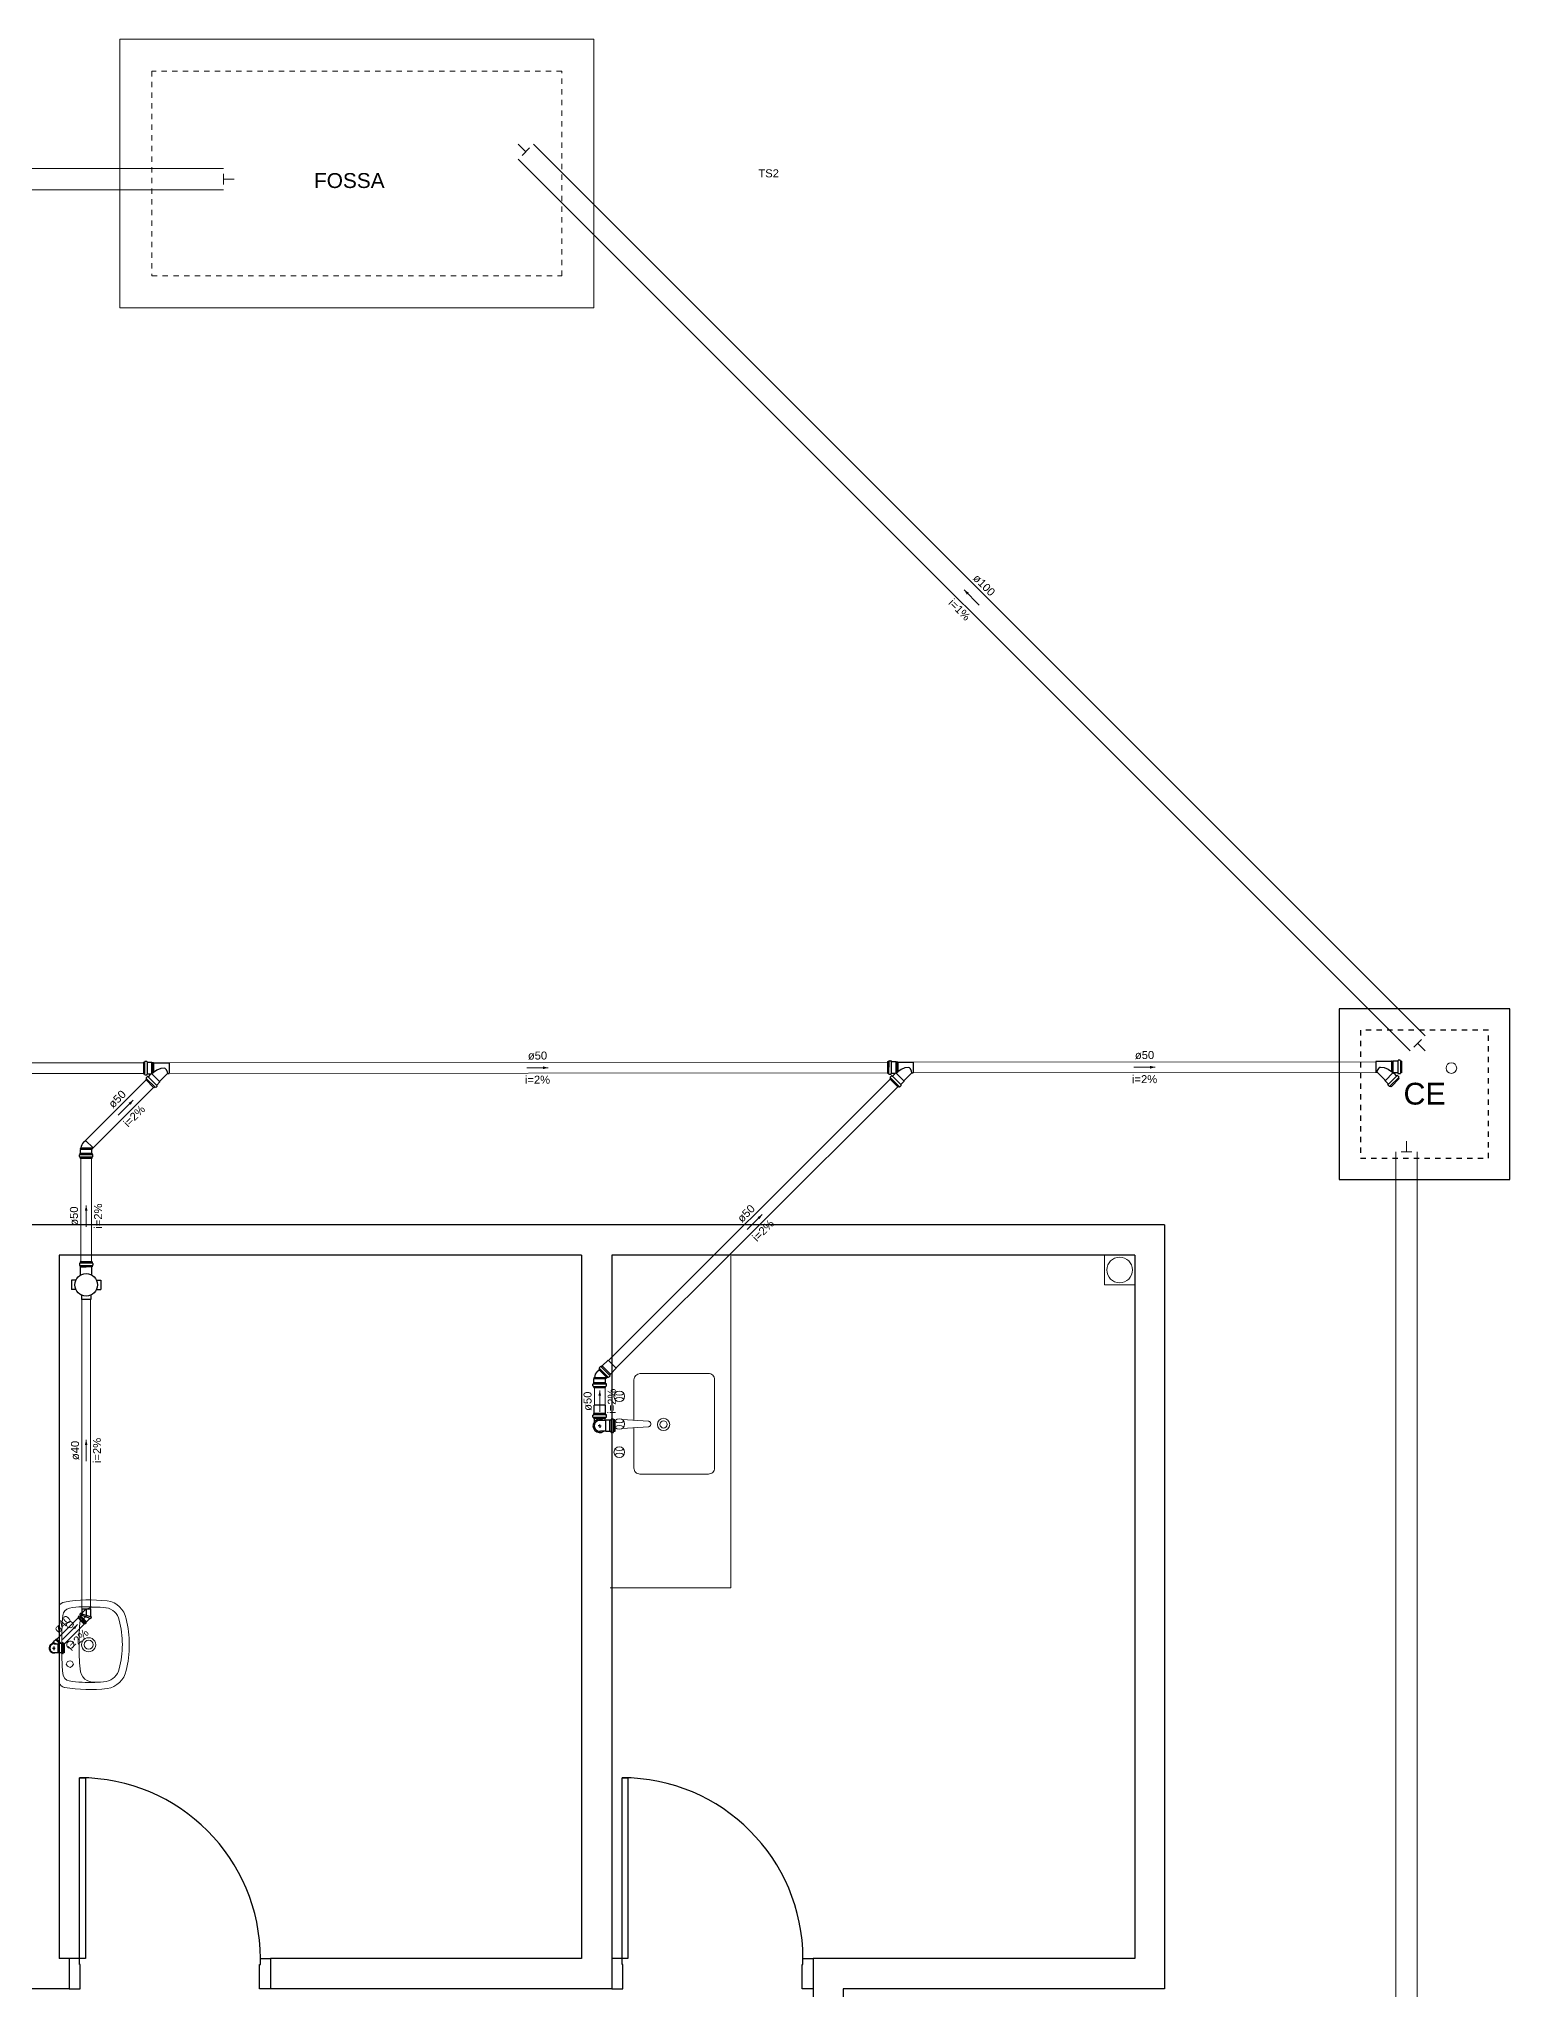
# Model space of a CAD drawing. Header units: millimetres. Extents: x 270 to 744, y -31 to 127.
# Drawn here: x 391.75 to 419.32, y 32.29 to 68.87 of the extents above; entities that cross this region are included whole.
import ezdxf

# ---------------------------------------------------------------- set-up
doc = ezdxf.new("R2010")
doc.units = ezdxf.units.MM
doc.header["$LTSCALE"] = 0.01
doc.header["$MEASUREMENT"] = 0
doc.linetypes.add('Dashed', pattern=[0.75, 0.5, -0.25])
doc.linetypes.add('DOT2', pattern=[3.175, 0, -3.175])
for name, color, linetype, lineweight in [('at_Entity', 7, 'Continuous', 9), ('Textos', 7, 'Continuous', 5), ('TQ-Condutos', 3, 'Continuous', 5), ('TQ-Conexões', 9, 'Continuous', 5), ('TQ-Sentido conduto', 9, 'Continuous', 5), ('TQ-Textos conduto', 7, 'Continuous', 5)]:
    doc.layers.add(name, color=color, linetype=linetype, lineweight=lineweight)
for name, color, linetype in [('PAREDES', 8, 'Continuous'), ('PORTAS', 8, 'Continuous'), ('Simbolos', 5, 'Continuous'), ('Simbolos_int', 2, 'Continuous')]:
    doc.layers.add(name, color=color, linetype=linetype)
doc.styles.add('Arial', font='arial.ttf')

msp = doc.modelspace()

# ---------------------------------------------------------------- hatches: boundary and pattern name
at = {"layer": 'TQ-Sentido conduto', "linetype": 'Continuous'}
for points in [[(409.087, 58.537), (409.137, 58.451), (409.174, 58.487)], [(401.291, 49.579), (401.195, 49.605), (401.194, 49.553)], [(412.669, 49.589), (412.572, 49.615), (412.572, 49.563)], [(393.516, 48.972), (393.43, 48.922), (393.466, 48.885)], [(392.632, 46.998), (392.607, 46.901), (392.658, 46.901)], [(405.303, 46.828), (405.216, 46.778), (405.253, 46.741)], [(402.258, 43.527), (402.232, 43.43), (402.284, 43.43)], [(392.632, 42.604), (392.607, 42.507), (392.658, 42.507)], [(392.473, 39.14), (392.387, 39.09), (392.423, 39.054)]]:
    msp.add_hatch(color=256, dxfattribs=at).paths.add_polyline_path(points)

# ---------------------------------------------------------------- linework, layer by layer
at = {"layer": 'at_Entity'}
for p, q in [((404.717, 39.827), (404.717, 46.045)), ((412.843, 38.906), (412.843, 40.038)), ((402.452, 39.827), (404.717, 39.827)), ((392.124, 38.766), (392.124, 39.492)), ((392.124, 38.527), (392.124, 39.237)), ((392.284, 39.181), (392.26, 39.141)), ((392.26, 39.141), (392.284, 39.093)), ((392.332, 39.205), (392.284, 39.181)), ((392.371, 39.181), (392.332, 39.205)), ((392.395, 39.141), (392.371, 39.181)), ((392.371, 39.093), (392.395, 39.141)), ((392.284, 39.093), (392.332, 39.077)), ((392.332, 39.077), (392.371, 39.093)), ((392.124, 38.048), (392.124, 38.766)), ((392.284, 38.447), (392.26, 38.399)), ((392.332, 38.463), (392.284, 38.447)), ((392.371, 38.447), (392.332, 38.463)), ((392.395, 38.399), (392.371, 38.447)), ((392.26, 38.399), (392.284, 38.359)), ((392.284, 38.359), (392.332, 38.335)), ((392.332, 38.335), (392.371, 38.359)), ((392.371, 38.359), (392.395, 38.399))]:
    msp.add_line(p, q, dxfattribs=at)
at = {"layer": 'at_Entity', "color": 7}
for p, q in [((402.899, 42.968), (402.899, 43.734)), ((404.296, 43.846), (403.011, 43.846)), ((404.407, 42.074), (404.407, 43.734)), ((402.678, 42.984), (403.17, 42.952)), ((402.678, 42.816), (403.17, 42.848)), ((402.899, 42.074), (402.899, 42.832)), ((404.296, 41.962), (403.011, 41.962))]:
    msp.add_line(p, q, dxfattribs=at)
at = {"layer": 'at_Entity'}
msp.add_lwpolyline([(411.718, 46.067), (412.285, 46.067), (412.285, 45.509), (411.718, 45.509)], close=True, dxfattribs=at)
msp.add_circle((412.001, 45.788), 0.24, dxfattribs=at)
at = {"layer": 'at_Entity', "color": 7}
for centre, radius, start, end in [((403.015, 43.73), 0.116, 90.0055, 180), ((404.298, 43.737), 0.109, 358.5159, 91.4841), ((402.624, 43.419), 0.0997, 90, 180), ((402.624, 43.419), 0.0997, 180, 270), ((402.624, 43.57), 0.132, 228.6915, 311.3085), ((402.624, 43.267), 0.132, 48.8837, 131.1163), ((402.624, 43.419), 0.0997, 0, 90), ((402.624, 43.419), 0.0997, 270, 0), ((402.624, 42.9), 0.0997, 90, 180), ((402.624, 42.9), 0.0997, 180, 270), ((402.624, 43.052), 0.132, 229.5318, 310.4682), ((402.624, 42.74), 0.132, 51.4273, 128.5727), ((402.624, 42.9), 0.0997, 0, 90), ((402.624, 42.9), 0.0997, 270, 0), ((403.166, 42.9), 0.0519, 30.7215, 90.7361), ((403.166, 42.9), 0.0519, 270.6922, 330.7066), ((403.166, 42.9), 0.0519, 330.7069, 30.7211), ((403.454, 42.892), 0.116, 90, 180), ((403.454, 42.892), 0.116, 180, 270), ((403.454, 42.892), 0.0678, 90, 180), ((403.454, 42.892), 0.0678, 180, 270), ((403.454, 42.892), 0.116, 0, 90), ((403.454, 42.892), 0.0678, 0, 90), ((403.454, 42.892), 0.0678, 270, 0), ((403.454, 42.892), 0.116, 270, 0), ((402.624, 42.373), 0.0997, 90, 180), ((402.624, 42.533), 0.132, 228.7903, 311.2097), ((402.624, 42.373), 0.0997, 0, 90), ((402.624, 42.373), 0.0997, 180, 270), ((402.624, 42.222), 0.132, 48.9936, 131.0064), ((402.624, 42.373), 0.0997, 270, 0), ((403.008, 42.071), 0.109, 178.5159, 271.4841), ((404.298, 42.071), 0.109, 268.5159, 1.4841)]:
    msp.add_arc(centre, radius, start, end, dxfattribs=at)
at = {"layer": 'at_Entity'}
for centre, radius, start, end in [((392.252, 39.42), 0.145, 101.4307, 152.1327), ((392.703, 36.765), 2.838, 83.4235, 99.7209), ((392.972, 39.171), 0.417, 10.4075, 82.2804), ((399.254, 38.762), 7.081, 175.5856, 180), ((392.345, 39.299), 0.151, 99.6072, 176.886), ((392.621, 37.777), 1.698, 84.2028, 100.218), ((397.597, 38.762), 5.098, 174.9049, 179.9792), ((392.757, 39.228), 0.238, 129.2453, 183.2268), ((392.777, 39.172), 0.294, 87.1606, 125.3475), ((392.833, 38.265), 1.202, 81.8304, 92.0054), ((392.961, 39.163), 0.295, 11.6163, 81.5806), ((391.155, 38.716), 2.157, 1.3034, 13.5421), ((391.651, 38.803), 1.787, 358.6585, 14.3632), ((392.336, 38.762), 0.0677, 119.9602, 180), ((392.336, 38.762), 0.0678, 60.0128, 119.9872), ((392.336, 38.762), 0.0678, 359.9633, 59.9809), ((392.679, 38.762), 0.132, 120.0071, 180), ((392.679, 38.762), 0.0837, 90, 179.9903), ((392.679, 38.762), 0.132, 60.0032, 119.9968), ((392.679, 38.762), 0.0837, 0, 90), ((392.679, 38.762), 0.132, 0.0007, 60.0032), ((398.638, 38.738), 6.466, 179.7897, 184.6247), ((392.336, 38.762), 0.0678, 179.9633, 239.9809), ((392.336, 38.762), 0.0678, 240.0128, 299.9872), ((392.336, 38.762), 0.0677, 299.9602, 0), ((398.057, 38.774), 5.558, 180.0609, 184.8104), ((392.679, 38.762), 0.132, 180.0007, 240.0032), ((392.679, 38.762), 0.0837, 180, 270), ((392.679, 38.762), 0.132, 240.0032, 299.9968), ((392.679, 38.762), 0.0837, 270, 0), ((392.679, 38.762), 0.132, 300.0071, 0), ((391.139, 38.818), 2.173, 346.4962, 358.6476), ((391.654, 38.721), 1.785, 345.5781, 1.302), ((392.292, 38.145), 0.197, 211.07, 249.4583), ((392.338, 38.228), 0.145, 184.3873, 261.2442), ((392.687, 40.367), 2.313, 260.7585, 272.6769), ((392.77, 38.31), 0.251, 180.5513, 229.6562), ((392.78, 38.327), 0.27, 230.4003, 273.3975), ((392.833, 39.229), 1.172, 268.1735, 278.6779), ((392.939, 38.381), 0.319, 282.7191, 347.0539), ((392.95, 38.375), 0.443, 280.0557, 347.486), ((392.702, 40.762), 2.841, 260.3071, 276.5866)]:
    msp.add_arc(centre, radius, start, end, dxfattribs=at)
at = {"layer": 'PAREDES'}
for p, q in [((412.843, 46.633), (352.186, 46.633)), ((412.843, 46.633), (412.843, 32.31)), ((401.917, 46.067), (392.124, 46.067)), ((392.124, 46.067), (392.124, 32.877)), ((401.917, 46.067), (401.917, 32.877)), ((412.285, 46.067), (402.484, 46.067)), ((402.484, 46.067), (402.484, 32.31)), ((412.285, 46.067), (412.285, 32.877)), ((392.316, 32.877), (392.124, 32.877)), ((401.917, 32.877), (396.09, 32.877)), ((412.285, 32.877), (406.256, 32.877)), ((406.256, 32.877), (406.256, 24.774)), ((392.316, 32.31), (385.72, 32.31)), ((402.484, 32.31), (396.09, 32.31)), ((412.843, 32.31), (406.822, 32.31)), ((406.822, 32.31), (406.822, 24.774))]:
    msp.add_line(p, q, dxfattribs=at)
at = {"layer": 'PORTAS'}
for points in [[(392.619, 32.877), (392.507, 32.877), (392.507, 36.268), (392.619, 36.268), (392.619, 32.877)], [(402.787, 32.877), (402.675, 32.877), (402.675, 36.268), (402.787, 36.268), (402.787, 32.877)], [(392.316, 32.877), (392.316, 32.31), (392.523, 32.31), (392.523, 32.765), (392.507, 32.765), (392.507, 32.877), (392.316, 32.877)], [(396.09, 32.877), (396.09, 32.31), (395.882, 32.31), (395.882, 32.765), (395.898, 32.765), (395.898, 32.877), (396.09, 32.877)], [(402.484, 32.877), (402.484, 32.31), (402.691, 32.31), (402.691, 32.765), (402.675, 32.765), (402.675, 32.877), (402.484, 32.877)], [(406.258, 32.877), (406.258, 32.31), (406.05, 32.31), (406.05, 32.765), (406.066, 32.765), (406.066, 32.877), (406.258, 32.877)]]:
    msp.add_lwpolyline(points, dxfattribs=at)
for centre in [(392.507, 32.877), (402.675, 32.877)]:
    msp.add_arc(centre, 3.391, 0, 90, dxfattribs=at)
at = {"layer": 'Simbolos'}
for p, q in [((393.704, 49.682), (393.704, 49.463)), ((393.704, 49.682), (393.722, 49.682)), ((393.704, 49.463), (393.722, 49.463)), ((393.729, 49.697), (393.726, 49.685)), ((393.729, 49.449), (393.726, 49.461)), ((393.733, 49.7), (393.768, 49.7)), ((393.733, 49.446), (393.768, 49.446)), ((393.755, 49.392), (393.78, 49.416)), ((393.755, 49.387), (393.761, 49.376)), ((393.772, 49.696), (393.773, 49.686)), ((393.772, 49.449), (393.773, 49.46)), ((393.777, 49.682), (393.795, 49.682)), ((393.777, 49.463), (393.795, 49.463)), ((393.785, 49.417), (393.793, 49.41)), ((393.795, 49.682), (393.796, 49.681)), ((393.795, 49.463), (393.796, 49.464)), ((393.796, 49.681), (393.863, 49.681)), ((393.796, 49.464), (393.843, 49.464)), ((393.799, 49.41), (393.846, 49.457)), ((393.863, 49.681), (393.871, 49.674)), ((393.871, 49.674), (393.881, 49.674)), ((393.881, 49.68), (393.893, 49.68)), ((393.881, 49.674), (393.881, 49.68)), ((393.894, 49.674), (393.893, 49.68)), ((393.894, 49.674), (394.186, 49.674)), ((394.014, 49.327), (394.157, 49.47)), ((394.161, 49.471), (394.186, 49.471)), ((394.186, 49.674), (394.186, 49.471)), ((407.652, 49.695), (407.652, 49.476)), ((407.652, 49.695), (407.669, 49.695)), ((407.652, 49.476), (407.669, 49.476)), ((407.677, 49.709), (407.673, 49.698)), ((407.676, 49.461), (407.673, 49.473)), ((407.68, 49.712), (407.715, 49.712)), ((407.68, 49.458), (407.715, 49.458)), ((407.695, 49.371), (407.707, 49.384)), ((407.702, 49.399), (407.708, 49.388)), ((407.703, 49.404), (407.727, 49.429)), ((407.719, 49.709), (407.72, 49.698)), ((407.719, 49.462), (407.72, 49.472)), ((407.724, 49.695), (407.743, 49.695)), ((407.724, 49.476), (407.743, 49.476)), ((407.733, 49.429), (407.741, 49.422)), ((407.743, 49.695), (407.744, 49.694)), ((407.743, 49.476), (407.744, 49.477)), ((407.744, 49.694), (407.811, 49.694)), ((407.744, 49.477), (407.791, 49.477)), ((407.746, 49.422), (407.794, 49.47)), ((407.811, 49.694), (407.818, 49.687)), ((407.818, 49.687), (407.829, 49.687)), ((407.829, 49.693), (407.841, 49.693)), ((407.829, 49.687), (407.829, 49.693)), ((407.841, 49.687), (407.841, 49.693)), ((407.841, 49.687), (408.134, 49.686)), ((407.962, 49.339), (408.104, 49.482)), ((408.108, 49.483), (408.134, 49.483)), ((408.134, 49.686), (408.134, 49.483)), ((417.096, 49.694), (416.803, 49.694)), ((416.803, 49.694), (416.803, 49.491)), ((416.829, 49.491), (416.803, 49.491)), ((416.975, 49.347), (416.833, 49.489)), ((417.108, 49.7), (417.096, 49.7)), ((417.096, 49.694), (417.096, 49.7)), ((417.109, 49.694), (417.108, 49.7)), ((417.119, 49.694), (417.109, 49.694)), ((417.126, 49.701), (417.119, 49.694)), ((417.193, 49.701), (417.126, 49.701)), ((417.191, 49.43), (417.143, 49.477)), ((417.193, 49.484), (417.146, 49.484)), ((417.194, 49.702), (417.193, 49.701)), ((417.194, 49.483), (417.193, 49.484)), ((417.213, 49.702), (417.194, 49.702)), ((417.213, 49.483), (417.194, 49.483)), ((417.204, 49.436), (417.196, 49.429)), ((417.234, 49.411), (417.21, 49.436)), ((417.218, 49.716), (417.217, 49.706)), ((417.218, 49.469), (417.217, 49.479)), ((417.257, 49.72), (417.222, 49.72)), ((417.257, 49.465), (417.222, 49.465)), ((417.235, 49.406), (417.229, 49.396)), ((417.242, 49.379), (417.23, 49.391)), ((417.261, 49.717), (417.264, 49.705)), ((417.261, 49.468), (417.264, 49.48)), ((417.285, 49.702), (417.268, 49.702)), ((417.285, 49.483), (417.268, 49.483)), ((417.285, 49.702), (417.285, 49.483)), ((393.748, 49.359), (393.76, 49.371)), ((393.748, 49.359), (393.902, 49.204)), ((393.902, 49.204), (393.915, 49.217)), ((393.93, 49.211), (393.92, 49.217)), ((393.935, 49.212), (393.96, 49.236)), ((393.96, 49.242), (393.953, 49.25)), ((393.954, 49.255), (394.014, 49.316)), ((394.014, 49.316), (394.014, 49.327)), ((407.695, 49.371), (407.85, 49.216)), ((407.85, 49.216), (407.862, 49.229)), ((407.877, 49.223), (407.867, 49.229)), ((407.882, 49.224), (407.907, 49.249)), ((407.901, 49.267), (407.962, 49.328)), ((407.907, 49.254), (407.901, 49.262)), ((407.962, 49.328), (407.962, 49.339)), ((416.975, 49.336), (416.975, 49.347)), ((417.036, 49.275), (416.975, 49.336)), ((417.029, 49.261), (417.036, 49.27)), ((417.054, 49.231), (417.03, 49.256)), ((417.059, 49.231), (417.07, 49.237)), ((417.087, 49.224), (417.075, 49.236)), ((417.242, 49.379), (417.087, 49.224)), ((392.505, 47.914), (392.505, 47.949)), ((392.509, 47.953), (392.519, 47.954)), ((392.523, 47.958), (392.523, 47.977)), ((392.523, 47.977), (392.524, 47.977)), ((392.524, 48.045), (392.531, 48.052)), ((392.524, 47.977), (392.524, 48.045)), ((392.531, 48.075), (392.525, 48.074)), ((392.525, 48.063), (392.525, 48.074)), ((392.531, 48.062), (392.525, 48.063)), ((392.531, 48.052), (392.531, 48.062)), ((392.584, 48.183), (392.619, 48.218)), ((392.74, 48.052), (392.762, 48.075)), ((392.741, 48.045), (392.74, 48.046)), ((392.741, 47.977), (392.741, 48.045)), ((392.742, 47.977), (392.741, 47.977)), ((392.742, 47.958), (392.742, 47.977)), ((392.756, 47.953), (392.745, 47.954)), ((392.76, 47.914), (392.76, 47.949)), ((392.508, 47.91), (392.52, 47.907)), ((392.523, 47.886), (392.523, 47.903)), ((392.523, 47.886), (392.742, 47.886)), ((392.742, 47.886), (392.742, 47.903)), ((392.757, 47.91), (392.745, 47.907)), ((392.505, 45.911), (392.505, 45.876)), ((392.508, 45.915), (392.52, 45.918)), ((392.509, 45.872), (392.519, 45.871)), ((392.742, 45.939), (392.523, 45.939)), ((392.523, 45.939), (392.523, 45.922)), ((392.523, 45.867), (392.523, 45.849)), ((392.523, 45.849), (392.524, 45.848)), ((392.524, 45.689), (392.524, 45.848)), ((392.742, 45.849), (392.741, 45.848)), ((392.741, 45.689), (392.741, 45.848)), ((392.742, 45.939), (392.742, 45.922)), ((392.742, 45.867), (392.742, 45.849)), ((392.757, 45.915), (392.745, 45.918)), ((392.756, 45.872), (392.745, 45.871)), ((392.76, 45.911), (392.76, 45.876)), ((392.357, 45.595), (392.357, 45.421)), ((392.436, 45.595), (392.357, 45.595)), ((392.436, 45.421), (392.357, 45.421)), ((392.829, 45.595), (392.908, 45.595)), ((392.829, 45.421), (392.908, 45.421)), ((392.908, 45.595), (392.908, 45.421)), ((392.545, 45.312), (392.545, 45.233)), ((392.72, 45.233), (392.545, 45.233)), ((392.72, 45.312), (392.72, 45.233)), ((402.209, 43.882), (402.244, 43.918)), ((402.239, 43.923), (402.251, 43.936)), ((402.393, 43.769), (402.239, 43.923)), ((402.245, 43.951), (402.252, 43.94)), ((402.246, 43.956), (402.271, 43.981)), ((402.276, 43.981), (402.284, 43.974)), ((402.29, 43.974), (402.303, 43.988)), ((402.303, 43.988), (402.304, 43.988)), ((402.304, 43.988), (402.415, 44.098)), ((402.458, 43.834), (402.568, 43.944)), ((402.131, 43.614), (402.131, 43.649)), ((402.134, 43.653), (402.145, 43.654)), ((402.134, 43.61), (402.145, 43.607)), ((402.148, 43.676), (402.149, 43.677)), ((402.148, 43.658), (402.148, 43.676)), ((402.148, 43.585), (402.148, 43.603)), ((402.148, 43.585), (402.367, 43.585)), ((402.149, 43.744), (402.156, 43.751)), ((402.149, 43.677), (402.149, 43.744)), ((402.156, 43.775), (402.15, 43.774)), ((402.15, 43.762), (402.15, 43.774)), ((402.156, 43.762), (402.15, 43.762)), ((402.156, 43.751), (402.156, 43.762)), ((402.365, 43.752), (402.388, 43.774)), ((402.366, 43.744), (402.365, 43.746)), ((402.366, 43.677), (402.366, 43.744)), ((402.367, 43.676), (402.366, 43.677)), ((402.367, 43.658), (402.367, 43.676)), ((402.367, 43.585), (402.367, 43.603)), ((402.382, 43.61), (402.37, 43.607)), ((402.381, 43.653), (402.371, 43.654)), ((402.385, 43.614), (402.385, 43.649)), ((402.393, 43.769), (402.406, 43.781)), ((402.421, 43.775), (402.41, 43.781)), ((402.426, 43.776), (402.451, 43.801)), ((402.444, 43.82), (402.458, 43.833)), ((402.451, 43.806), (402.444, 43.814)), ((402.458, 43.833), (402.458, 43.834)), ((402.15, 43.095), (402.15, 43.251)), ((402.367, 43.095), (402.367, 43.251)), ((402.131, 43.031), (402.131, 43.066)), ((402.134, 43.027), (402.146, 43.024)), ((402.135, 43.07), (402.145, 43.071)), ((402.149, 43.094), (402.15, 43.095)), ((402.149, 43.075), (402.149, 43.094)), ((402.149, 43.003), (402.149, 43.02)), ((402.368, 43.003), (402.149, 43.003)), ((402.157, 42.943), (402.157, 43.003)), ((402.372, 42.967), (402.271, 42.967)), ((402.36, 42.967), (402.36, 43.003)), ((402.368, 43.094), (402.367, 43.095)), ((402.368, 43.075), (402.368, 43.094)), ((402.368, 43.003), (402.368, 43.021)), ((402.382, 43.071), (402.371, 43.071)), ((402.383, 43.028), (402.371, 43.024)), ((402.379, 42.975), (402.372, 42.967)), ((402.447, 42.975), (402.379, 42.975)), ((402.386, 43.032), (402.385, 43.067)), ((402.466, 42.975), (402.447, 42.975)), ((402.447, 42.975), (402.447, 42.975)), ((402.471, 42.99), (402.47, 42.979)), ((402.51, 42.993), (402.475, 42.993)), ((402.514, 42.99), (402.517, 42.978)), ((402.538, 42.976), (402.521, 42.976)), ((402.538, 42.976), (402.539, 42.757)), ((402.372, 42.765), (402.271, 42.765)), ((402.38, 42.757), (402.372, 42.765)), ((402.447, 42.757), (402.38, 42.757)), ((402.448, 42.757), (402.447, 42.757)), ((402.466, 42.757), (402.448, 42.757)), ((402.471, 42.743), (402.47, 42.753)), ((402.51, 42.739), (402.475, 42.739)), ((402.514, 42.742), (402.517, 42.754)), ((402.539, 42.757), (402.521, 42.757)), ((392.493, 39.275), (392.482, 39.263)), ((392.596, 39.149), (392.482, 39.263)), ((392.501, 39.301), (392.484, 39.284)), ((392.484, 39.284), (392.617, 39.151)), ((392.634, 39.168), (392.501, 39.301)), ((392.525, 39.306), (392.51, 39.292)), ((392.517, 39.322), (392.526, 39.351)), ((392.543, 39.314), (392.517, 39.322)), ((392.521, 39.303), (392.635, 39.188)), ((392.525, 39.306), (392.639, 39.192)), ((392.552, 39.343), (392.526, 39.351)), ((392.543, 39.314), (392.718, 39.256)), ((392.552, 39.437), (392.712, 39.437)), ((392.552, 39.437), (392.552, 39.343)), ((392.552, 39.343), (392.728, 39.285)), ((392.608, 39.16), (392.596, 39.149)), ((392.617, 39.151), (392.634, 39.168)), ((392.707, 39.26), (392.624, 39.177)), ((392.712, 39.437), (392.712, 39.29)), ((392.728, 39.285), (392.718, 39.256)), ((392.001, 38.784), (392.023, 38.807)), ((392.066, 38.856), (392.023, 38.814)), ((392.023, 38.814), (392.023, 38.807)), ((392.031, 38.781), (392.07, 38.781)), ((392.077, 38.873), (392.066, 38.862)), ((392.066, 38.862), (392.066, 38.856)), ((392.07, 38.781), (392.107, 38.781)), ((392.077, 38.873), (392.164, 38.787)), ((392.113, 38.787), (392.107, 38.781)), ((392.17, 38.787), (392.113, 38.787)), ((392.174, 38.795), (392.174, 38.79)), ((392.197, 38.799), (392.178, 38.799)), ((392.201, 38.796), (392.203, 38.79)), ((392.219, 38.787), (392.207, 38.787)), ((392.219, 38.787), (392.219, 38.61)), ((392.031, 38.616), (392.07, 38.616)), ((392.07, 38.616), (392.107, 38.616)), ((392.113, 38.61), (392.107, 38.616)), ((392.17, 38.61), (392.113, 38.61)), ((392.174, 38.602), (392.174, 38.607)), ((392.197, 38.598), (392.178, 38.598)), ((392.201, 38.601), (392.203, 38.607)), ((392.219, 38.61), (392.207, 38.61))]:
    msp.add_line(p, q, dxfattribs=at)
at = {"layer": 'Simbolos', "linetype": 'Continuous'}
msp.add_lwpolyline([(416.116, 47.484), (419.316, 47.484), (419.316, 50.684), (416.116, 50.684), (416.116, 47.484), (416.116, 47.484)], dxfattribs=at)
at = {"layer": 'Simbolos'}
msp.add_circle((392.632, 45.508), 0.211, dxfattribs=at)
for centre, radius, start, end in [((393.722, 49.686), 0.004, 270, 345), ((393.722, 49.459), 0.004, 15, 90), ((393.733, 49.696), 0.004, 90, 165), ((393.733, 49.45), 0.004, 195, 270), ((393.758, 49.389), 0.004, 135, 210), ((393.768, 49.696), 0.004, 5, 90), ((393.768, 49.45), 0.004, 270, 355), ((393.777, 49.686), 0.004, 185, 270), ((393.777, 49.459), 0.004, 90, 175), ((393.783, 49.413), 0.004, 50, 135), ((393.796, 49.413), 0.004, 230, 315), ((393.843, 49.46), 0.004, 315, 90), ((394.161, 49.465), 0.006, 90, 135), ((407.669, 49.699), 0.004, 269.9505, 344.9505), ((407.669, 49.472), 0.004, 14.9505, 89.9505), ((407.68, 49.462), 0.004, 194.9505, 269.9505), ((407.68, 49.708), 0.004, 89.9505, 164.9505), ((407.705, 49.401), 0.004, 134.9505, 209.9505), ((407.705, 49.386), 0.004, 314.9505, 29.9505), ((407.715, 49.708), 0.004, 4.9505, 89.9505), ((407.715, 49.462), 0.004, 269.9505, 354.9505), ((407.724, 49.699), 0.004, 184.9505, 269.9505), ((407.724, 49.472), 0.004, 89.9505, 174.9505), ((407.73, 49.426), 0.004, 49.9505, 134.9505), ((407.743, 49.425), 0.004, 229.9505, 314.9505), ((407.791, 49.473), 0.004, 314.9505, 89.9505), ((408.108, 49.477), 0.006, 89.9505, 134.9505), ((416.829, 49.485), 0.006, 45, 90), ((417.146, 49.48), 0.004, 90, 225), ((417.194, 49.432), 0.004, 225, 310), ((417.207, 49.433), 0.004, 45, 130), ((417.213, 49.706), 0.004, 270, 355), ((417.213, 49.479), 0.004, 5, 90), ((417.222, 49.716), 0.004, 90, 175), ((417.222, 49.469), 0.004, 185, 270), ((417.232, 49.394), 0.004, 150, 225), ((417.232, 49.408), 0.004, 330, 45), ((417.257, 49.716), 0.004, 15, 90), ((417.257, 49.469), 0.004, 270, 345), ((417.268, 49.706), 0.004, 195, 270), ((417.268, 49.479), 0.004, 90, 165), ((393.757, 49.374), 0.004, 315, 30), ((393.918, 49.214), 0.004, 60, 135), ((393.932, 49.214), 0.004, 240, 315), ((393.956, 49.252), 0.004, 135, 220), ((393.957, 49.239), 0.004, 315, 40), ((407.865, 49.226), 0.004, 59.9505, 134.9505), ((407.879, 49.227), 0.004, 239.9505, 314.9505), ((407.904, 49.265), 0.004, 134.9505, 219.9505), ((407.904, 49.251), 0.004, 314.9505, 39.9505), ((417.033, 49.259), 0.004, 140, 225), ((417.033, 49.272), 0.004, 320, 45), ((417.057, 49.234), 0.004, 225, 300), ((417.072, 49.233), 0.004, 45, 120), ((392.509, 47.949), 0.004, 95, 180), ((392.519, 47.958), 0.004, 275, 0), ((392.719, 48.05), 0.189, 135.444, 172.3977), ((392.742, 48.049), 0.004, 135, 225), ((392.746, 47.958), 0.004, 180, 265), ((392.756, 47.949), 0.004, 0, 85), ((392.509, 47.914), 0.004, 180, 255), ((392.519, 47.903), 0.004, 0, 75), ((392.746, 47.903), 0.004, 105, 180), ((392.756, 47.914), 0.004, 285, 0), ((392.509, 45.911), 0.004, 105, 180), ((392.509, 45.876), 0.004, 180, 265), ((392.519, 45.867), 0.004, 0, 85), ((392.519, 45.922), 0.004, 285, 0), ((392.746, 45.922), 0.004, 180, 255), ((392.746, 45.867), 0.004, 95, 180), ((392.756, 45.876), 0.004, 275, 0), ((392.756, 45.911), 0.004, 0, 75), ((392.436, 45.601), 0.006, 270, 334.59), ((392.436, 45.415), 0.006, 25.41, 90), ((392.829, 45.601), 0.006, 205.41, 270), ((392.829, 45.415), 0.006, 90, 154.5897), ((392.539, 45.312), 0.006, 0, 64.59), ((392.726, 45.312), 0.006, 115.4103, 180), ((402.249, 43.953), 0.004, 134.9505, 209.9505), ((402.248, 43.938), 0.004, 314.9505, 29.9505), ((402.274, 43.978), 0.004, 49.9505, 134.9505), ((402.287, 43.977), 0.004, 229.9505, 314.9505), ((402.135, 43.649), 0.004, 95.0495, 180.0495), ((402.135, 43.614), 0.004, 180.0495, 255.0495), ((402.144, 43.658), 0.004, 275.0495, 0.0495), ((402.144, 43.603), 0.004, 0.0495, 75.0495), ((402.344, 43.75), 0.189, 135.4935, 172.4472), ((402.368, 43.749), 0.004, 135.0495, 225.0495), ((402.371, 43.658), 0.004, 180.0495, 265.0495), ((402.371, 43.603), 0.004, 105.0495, 180.0495), ((402.381, 43.649), 0.004, 0.0495, 85.0495), ((402.381, 43.614), 0.004, 285.0495, 0.0495), ((402.408, 43.778), 0.004, 59.9505, 134.9505), ((402.423, 43.779), 0.004, 239.9505, 314.9505), ((402.447, 43.817), 0.004, 134.9505, 219.9505), ((402.448, 43.804), 0.004, 314.9505, 39.9505), ((402.135, 43.066), 0.004, 95.0495, 180.0495), ((402.135, 43.031), 0.004, 180.0495, 255.0495), ((402.145, 43.075), 0.004, 275.0495, 0.0495), ((402.145, 43.02), 0.004, 0.0495, 75.0495), ((402.258, 42.866), 0.102, 82.8755, 277.2235), ((402.372, 43.075), 0.004, 180.0495, 265.0495), ((402.372, 43.021), 0.004, 105.0495, 180.0495), ((402.381, 43.067), 0.004, 0.0495, 85.0495), ((402.382, 43.032), 0.004, 285.0495, 0.0495), ((402.466, 42.979), 0.004, 270.0495, 355.0495), ((402.475, 42.989), 0.004, 90.0495, 175.0495), ((402.51, 42.989), 0.004, 15.0495, 90.0495), ((402.521, 42.98), 0.004, 195.0495, 270.0495), ((402.466, 42.753), 0.004, 5.0495, 90.0495), ((402.475, 42.743), 0.004, 185.0495, 270.0495), ((402.51, 42.743), 0.004, 270.0495, 345.0495), ((402.521, 42.753), 0.004, 90.0495, 165.0495), ((392.031, 38.698), 0.0823, 90, 270), ((392.17, 38.791), 0.004, 270, 355), ((392.178, 38.795), 0.004, 90, 175), ((392.197, 38.795), 0.004, 15, 90), ((392.207, 38.791), 0.004, 195, 270), ((392.17, 38.606), 0.004, 5, 90), ((392.178, 38.602), 0.004, 185, 270), ((392.197, 38.602), 0.004, 270, 345), ((392.207, 38.606), 0.004, 90, 165)]:
    msp.add_arc(centre, radius, start, end, dxfattribs=at)
at = {"layer": 'Simbolos_int'}
for p, q in [((393.725, 49.682), (393.725, 49.463)), ((393.773, 49.682), (393.773, 49.463)), ((393.796, 49.407), (393.951, 49.253)), ((394.014, 49.316), (393.862, 49.468)), ((393.863, 49.468), (393.863, 49.681)), ((393.881, 49.674), (393.881, 49.48)), ((393.881, 49.48), (393.894, 49.49)), ((393.894, 49.674), (393.894, 49.49)), ((407.673, 49.695), (407.672, 49.476)), ((407.71, 49.386), (407.864, 49.231)), ((407.721, 49.695), (407.72, 49.476)), ((407.744, 49.42), (407.898, 49.265)), ((407.962, 49.328), (407.81, 49.48)), ((407.811, 49.481), (407.811, 49.694)), ((407.829, 49.687), (407.828, 49.492)), ((407.828, 49.492), (407.841, 49.502)), ((407.841, 49.687), (407.841, 49.502)), ((416.975, 49.336), (417.127, 49.488)), ((417.193, 49.427), (417.039, 49.272)), ((417.227, 49.393), (417.073, 49.238)), ((417.096, 49.694), (417.096, 49.509)), ((417.109, 49.499), (417.096, 49.509)), ((417.109, 49.694), (417.109, 49.499)), ((417.126, 49.488), (417.126, 49.701)), ((417.217, 49.702), (417.217, 49.483)), ((417.265, 49.702), (417.265, 49.483)), ((393.762, 49.373), (393.917, 49.219)), ((392.523, 47.977), (392.742, 47.977)), ((392.523, 47.954), (392.742, 47.954)), ((392.531, 48.075), (392.762, 48.075)), ((392.531, 48.062), (392.75, 48.062)), ((392.531, 48.052), (392.74, 48.052)), ((392.762, 48.075), (392.619, 48.218)), ((392.523, 47.906), (392.742, 47.906)), ((392.523, 45.919), (392.742, 45.919)), ((392.523, 45.871), (392.742, 45.871)), ((392.524, 45.848), (392.632, 45.848)), ((392.741, 45.848), (392.632, 45.848)), ((402.388, 43.774), (402.244, 43.918)), ((402.408, 43.783), (402.253, 43.938)), ((402.442, 43.817), (402.287, 43.972)), ((402.458, 43.833), (402.303, 43.988)), ((402.568, 43.944), (402.415, 44.098)), ((402.148, 43.676), (402.367, 43.676)), ((402.148, 43.654), (402.367, 43.654)), ((402.148, 43.606), (402.367, 43.606)), ((402.156, 43.775), (402.387, 43.775)), ((402.156, 43.762), (402.375, 43.762)), ((402.156, 43.751), (402.365, 43.752)), ((402.367, 43.251), (402.15, 43.251)), ((402.368, 43.094), (402.149, 43.094)), ((402.368, 43.072), (402.149, 43.072)), ((402.368, 43.024), (402.149, 43.023)), ((402.36, 43.003), (402.157, 43.003)), ((402.258, 42.866), (402.228, 42.866)), ((402.258, 42.866), (402.258, 42.891)), ((402.258, 42.866), (402.258, 42.83)), ((402.258, 42.866), (402.287, 42.866)), ((402.372, 42.765), (402.372, 42.967)), ((402.448, 42.757), (402.447, 42.975)), ((402.47, 42.975), (402.47, 42.757)), ((402.518, 42.976), (402.518, 42.757)), ((392.552, 39.334), (392.535, 39.316)), ((392.632, 39.3), (392.539, 39.206)), ((392.552, 39.343), (392.552, 39.334)), ((392.632, 39.437), (392.632, 39.3)), ((392.023, 38.807), (392.041, 38.789)), ((392.066, 38.856), (392.135, 38.787)), ((392.107, 38.616), (392.107, 38.781)), ((392.174, 38.61), (392.174, 38.787)), ((392.204, 38.61), (392.204, 38.787)), ((392.003, 38.698), (392.053, 38.698)), ((392.031, 38.66), (392.031, 38.73))]:
    msp.add_line(p, q, dxfattribs=at)
at = {"layer": 'Simbolos_int', "linetype": 'Dashed'}
msp.add_lwpolyline([(416.516, 47.884), (418.916, 47.884), (418.916, 50.284), (416.516, 50.284), (416.516, 47.884), (416.516, 47.884)], dxfattribs=at)
at = {"layer": 'Simbolos_int'}
for points in [[(393.881, 49.48), (393.872, 49.472), (393.847, 49.46)], [(394.114, 49.568), (394.097, 49.574), (394.029, 49.564), (393.959, 49.536), (393.894, 49.49)], [(394.162, 49.471), (394.155, 49.505), (394.133, 49.545), (394.114, 49.568)], [(407.828, 49.492), (407.819, 49.484), (407.795, 49.473)], [(408.062, 49.58), (408.045, 49.586), (407.977, 49.577), (407.906, 49.548), (407.841, 49.502)], [(408.109, 49.483), (408.102, 49.517), (408.08, 49.557), (408.062, 49.58)], [(416.828, 49.491), (416.835, 49.525), (416.857, 49.564), (416.876, 49.588)], [(416.876, 49.588), (416.892, 49.593), (416.96, 49.584), (417.031, 49.555), (417.096, 49.509)], [(417.109, 49.499), (417.118, 49.492), (417.142, 49.48)], [(392.525, 39.306), (392.535, 39.312), (392.548, 39.318), (392.557, 39.328), (392.561, 39.344), (392.556, 39.354), (392.552, 39.358)]]:
    msp.add_lwpolyline(points, dxfattribs=at)
for centre, radius, start, end in [((402.258, 42.866), 0.127, 52.9105, 307.1885), ((392.031, 38.698), 0.0912, 64.623, 295.377), ((392.031, 38.698), 0.0912, 109.6232, 295.377)]:
    msp.add_arc(centre, radius, start, end, dxfattribs=at)
at = {"layer": 'TQ-Condutos'}
for p, q in [((417.444, 49.898), (400.73, 66.611)), ((417.727, 50.18), (401.013, 66.894)), ((369.231, 66.436), (395.206, 66.436)), ((369.231, 66.036), (395.206, 66.036)), ((386.028, 49.673), (393.704, 49.673)), ((386.028, 49.473), (393.704, 49.473)), ((394.186, 49.673), (407.652, 49.685)), ((394.186, 49.473), (407.652, 49.485)), ((408.134, 49.685), (416.803, 49.692)), ((408.134, 49.485), (416.803, 49.492)), ((392.62, 48.217), (393.755, 49.352)), ((392.761, 48.075), (393.896, 49.21)), ((402.421, 44.092), (407.702, 49.364)), ((402.562, 43.95), (407.843, 49.223)), ((417.179, 8.06), (417.179, 48.003)), ((417.579, 8.06), (417.579, 48.003)), ((392.532, 45.939), (392.532, 47.886)), ((392.732, 45.939), (392.732, 47.886)), ((392.552, 39.437), (392.552, 45.233)), ((392.712, 39.437), (392.712, 45.233)), ((402.158, 43.251), (402.158, 43.585)), ((402.358, 43.251), (402.358, 43.585)), ((392.085, 38.865), (392.482, 39.263)), ((392.219, 38.773), (392.596, 39.15))]:
    msp.add_line(p, q, dxfattribs=at)
at = {"layer": 'TQ-Conexões', "linetype": 'Continuous'}
for p, q in [((402.146, 68.866), (393.266, 68.866)), ((393.266, 68.866), (393.266, 63.826)), ((402.146, 63.826), (402.146, 68.866)), ((393.266, 63.826), (402.146, 63.826))]:
    msp.add_line(p, q, dxfattribs=at)
at = {"layer": 'TQ-Conexões', "linetype": 'DOT2', "ltscale": 0.05}
for p, q in [((401.546, 68.266), (393.866, 68.266)), ((393.866, 68.266), (393.866, 64.426)), ((401.546, 64.426), (401.546, 68.266)), ((393.866, 64.426), (401.546, 64.426))]:
    msp.add_line(p, q, dxfattribs=at)
at = {"layer": 'TQ-Conexões'}
for p, q in [((400.73, 66.894), (400.871, 66.753)), ((400.942, 66.824), (400.801, 66.682)), ((395.206, 66.136), (395.206, 66.336)), ((395.406, 66.236), (395.206, 66.236)), ((417.515, 49.968), (417.656, 50.11)), ((417.727, 49.898), (417.585, 50.039)), ((417.479, 48.003), (417.279, 48.003)), ((417.379, 48.203), (417.379, 48.003))]:
    msp.add_line(p, q, dxfattribs=at)
msp.add_circle((418.218, 49.573), 0.1, dxfattribs=at)
at = {"layer": 'TQ-Sentido conduto'}
for points in [[(409.37, 58.254), (409.087, 58.537)], [(400.891, 49.579), (401.291, 49.579)], [(412.269, 49.589), (412.669, 49.589)], [(393.233, 48.689), (393.516, 48.972)], [(392.632, 46.598), (392.632, 46.998)], [(405.02, 46.545), (405.303, 46.828)], [(402.258, 43.127), (402.258, 43.527)], [(392.632, 42.204), (392.632, 42.604)], [(392.19, 38.858), (392.473, 39.14)]]:
    msp.add_lwpolyline(points, dxfattribs=at)

# ---------------------------------------------------------------- texts
at = {"layer": 'Simbolos', "insert": (417.321, 48.883), "char_height": 0.4086, "width": 0.98056, "attachment_point": 7, "line_spacing_factor": 0.6, "style": 'Arial'}
msp.add_mtext('CE', dxfattribs=at)
at = {"layer": 'Textos', "attachment_point": 7, "line_spacing_factor": 0.6, "style": 'Arial'}
for s, insert, char_height, width in [('FOSSA', (396.902, 66.069), 0.2796, 1.00648), ('TS2', (405.231, 66.271), 0.15, 0.54)]:
    msp.add_mtext(s, dxfattribs=dict(at, insert=insert, char_height=char_height, width=width))
at = {"layer": 'TQ-Textos conduto', "char_height": 0.15, "attachment_point": 8, "line_spacing_factor": 0.6, "style": 'Arial'}
for s, insert, width, rotation in [('ø100', (409.406, 58.573), 0.72, 314.9999), ('i=1%', (408.946, 58.113), 0.72, 314.9999), ('ø50', (401.091, 49.729), 0.54, 0.0516), ('ø50', (412.468, 49.739), 0.54, 0.0516), ('i=2%', (401.091, 49.279), 0.72, 0.0516), ('i=2%', (412.469, 49.289), 0.72, 0.0516), ('ø50', (393.268, 48.937), 0.54, 45.0001), ('i=2%', (393.587, 48.619), 0.72, 45.0001), ('ø50', (392.482, 46.798), 0.54, 90.0002), ('i=2%', (392.932, 46.798), 0.72, 90.0002), ('ø50', (405.055, 46.793), 0.54, 44.9485), ('i=2%', (405.373, 46.474), 0.72, 44.9485), ('i=2%', (402.558, 43.327), 0.72, 90.0002), ('ø50', (402.108, 43.327), 0.54, 90.0002), ('ø40', (392.502, 42.404), 0.54, 90.0002), ('i=2%', (392.912, 42.404), 0.72, 90.0002), ('ø40', (392.24, 39.091), 0.54, 45.0001), ('i=2%', (392.529, 38.801), 0.72, 45.0001)]:
    msp.add_mtext(s, dxfattribs=dict(at, insert=insert, width=width, rotation=rotation))

doc.saveas('drawing.dxf')
